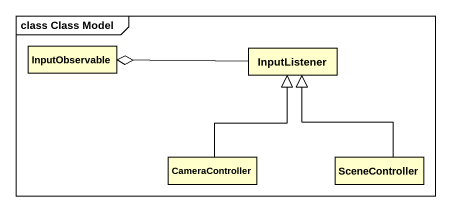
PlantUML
@startuml
mainframe class Class Model
hide circle
hide empty members
class InputObservable
class InputListener
class CameraController
class SceneController
InputListener -left-o InputObservable
CameraController -up-|> InputListener
SceneController -up-|> InputListener
@enduml
